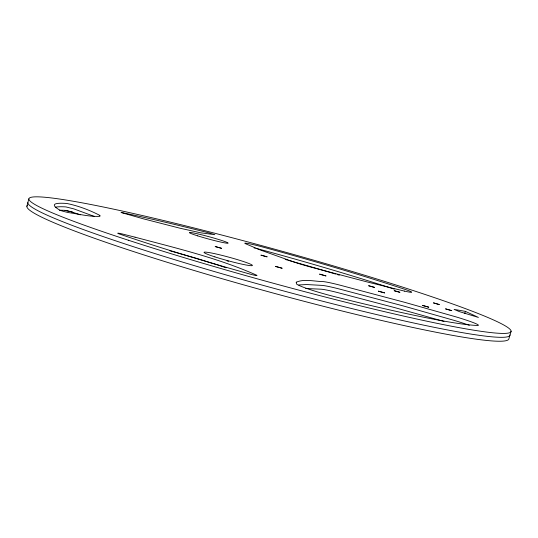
<?xml version="1.0" encoding="UTF-8"?>
<svg xmlns="http://www.w3.org/2000/svg" width="538" height="538" viewBox="0 0 538 538"><rect width="100%" height="100%" fill="white"/><g stroke="black" fill="none" stroke-linecap="round" stroke-linejoin="round"><path stroke-width="0.81" d="M26.9 206.343L28.823 198.872M464.745 313.567L465.39 311.361L454.126 309.397L459.385 311.61L478.403 317.433L465.39 311.361M511.1 331.226L508.941 338.584A249.955 18.393 15.4 0 1 258.993 289.155A249.955 18.393 15.4 0 1 27.505 205.334M298.792 284.945L306.801 284.541L322.154 285.396A26.732 1.984 15.7 0 1 339.135 288.953L403.493 305.994L454.462 320.473A26.994 1.944 16.2 0 1 469.304 325.295M305.698 288.496L321.092 289.195A26.725 2.085 15.8 0 1 338.086 292.692L395.174 307.729L443.985 321.421M59.53 210.25A223.721 16.375 15.4 0 1 65.037 210.358L70.606 211.589M65.037 210.358L71.473 211.838L80.317 214.85M169.873 250.775L195.966 258.173L219.053 265.395M70.902 211.676L72.912 212.288M219.8 265.644L226.034 267.769M94.271 216.411L73.807 208.865L65.932 206.922A223.774 15.575 15.4 0 0 55.596 207.211M285.18 259.444A223.721 16.375 15.4 0 1 287.581 260.116M288.381 260.345A223.721 16.375 15.4 0 1 335.598 274.05M337.104 274.501A223.721 16.375 15.4 0 1 339.357 275.18M394.267 289.162A223.774 15.575 15.4 0 0 263.163 250.251A20.464 1.17 15.4 0 0 256.001 248.388M254.071 247.917A20.464 1.17 15.4 0 1 255.025 248.153M227.063 260.869A25.017 1.93 15.2 0 1 228.522 261.266M510.024 334.905A250.015 17.498 15.4 0 1 267.655 286.619A250.015 17.498 15.4 0 1 27.862 202.604M267.043 256.814L261.031 255.173L267.043 256.814M451.738 310.648L445.625 308.893L451.738 310.648M121.158 212.53L142.92 218.697L180.109 228.246L200.654 232.806L214.81 234.689L209.726 233.095A223.828 14.768 15.4 0 0 122.449 212.705L121.158 212.53M439.257 304.542L433.393 302.86L439.25 304.555M296.236 282.208L296.546 283.97A29.778 2.34 15.7 0 0 333.587 296.398A223.828 14.768 15.4 0 0 477.394 325.463A27.001 1.843 16.1 0 0 455.538 316.748L404.549 302.289L340.184 285.207A26.739 1.876 15.7 0 0 323.217 281.596C314.414 281.522 304.542 278.583 296.236 282.208M428.725 307.178L422.37 305.376L428.725 307.178M325.927 275.92L319.666 274.165L325.927 275.92M221.535 248.294L215.153 246.545L221.521 248.307M399.842 292.282L394.125 290.681L399.821 292.295M100.001 215.946L99.422 216.343C89.18 216.807 79.059 214.05 68.965 212.671A5.447 0.37 14.6 0 1 63.686 211.427A5.447 0.37 14.6 0 1 59.832 210.136A223.828 14.768 15.4 0 1 66.833 203.485C78.259 205.805 89.422 210.015 99.712 215.341L100.001 215.946M384.556 292.894L378.422 291.172L384.556 292.894M282.06 268.22L275.389 266.391L282.06 268.22M374.582 287.42L368.698 285.765L374.582 287.42M404.542 291.125L367.03 281.912L311.758 267.339A22.004 1.284 15.5 0 1 293.6 261.892L260.298 249.988L245.227 243.593A20.471 1.11 15.4 0 1 263.956 247.352A223.828 14.768 15.4 0 1 403.856 288.993A21.621 1.217 15.8 0 1 404.542 291.125M135.065 237.184L122.55 234.037A5.905 0.451 14.8 0 0 118.017 233.162A5.905 0.451 14.8 0 0 119.402 233.996A223.828 14.768 15.4 0 0 250.56 274.245A6.126 0.498 15.3 0 0 256.559 275.16C217.688 257.877 176.027 248.099 135.065 237.184M128.32 240.217A250.083 16.597 15.4 0 0 509.789 332.652A250.083 16.597 15.4 0 0 171.77 222.483A250.083 16.597 15.4 0 0 128.32 240.217M197.708 235.866A20.054 1.17 15.2 0 0 228.078 243.189A20.054 1.17 15.2 0 0 200.607 234.555A20.054 1.17 15.2 0 0 197.708 235.866M214.884 256.875A25.024 1.829 15.2 0 0 252.342 265.55A25.024 1.829 15.2 0 0 217.486 254.299A25.024 1.829 15.2 0 0 214.884 256.875"/></g></svg>
